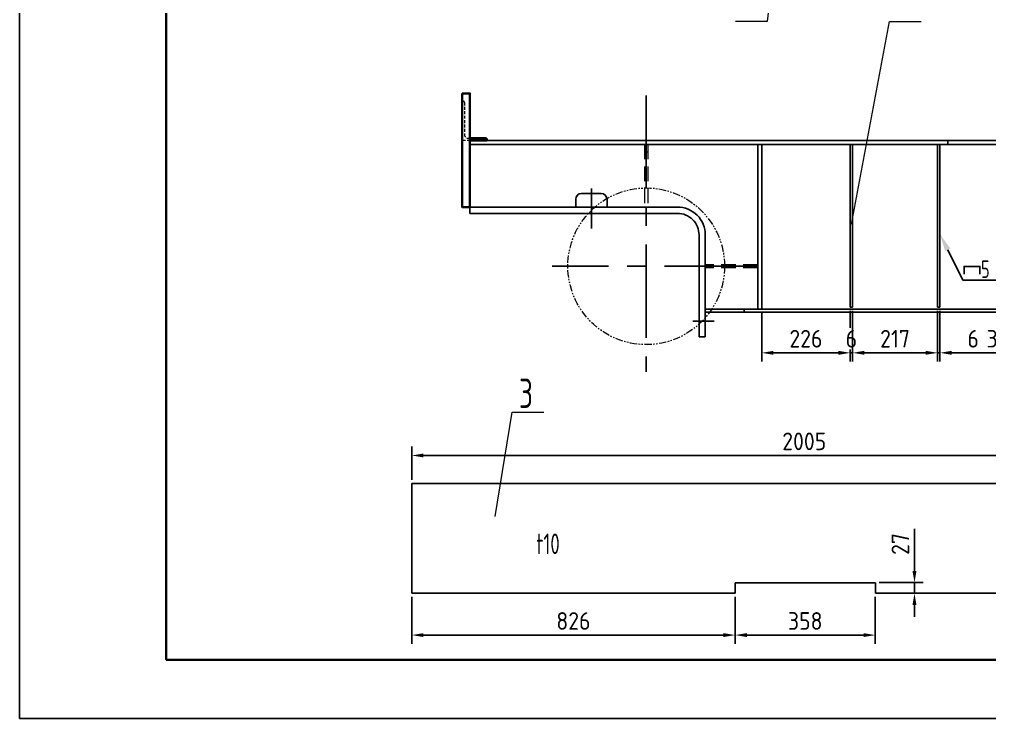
# Model space of a CAD drawing. Header units: millimetres. Extents: x 1747 to 2588, y -325 to 269.
# Drawn here: x 1746.7 to 1911.9, y -324.6 to -205.7 of the extents above; entities that cross this region are included whole.
import ezdxf
from ezdxf import colors
from ezdxf.entities.mleader import LeaderData, LeaderLine
from ezdxf.enums import TextEntityAlignment as Align
from ezdxf.math import Vec2, Vec3

# ---------------------------------------------------------------- set-up
doc = ezdxf.new("R2010")
doc.units = ezdxf.units.MM
for name, pattern in [('CENTER', [50.8, 31.75, -6.35, 6.35, -6.35]), ('DASHED', [0.75, 0.5, -0.25]), ('PHANTOM', [2.5, 1.25, -0.25, 0.25, -0.25, 0.25, -0.25])]:
    doc.linetypes.add(name, pattern=pattern)
for name, color, linetype, lineweight in [('1粗实线', 7, 'Continuous', 35), ('4虚线', 2, 'DASHED', 18), ('5双点画线', 4, 'PHANTOM', 18), ('6标注', 6, 'Continuous', 18)]:
    doc.layers.add(name, color=color, linetype=linetype, lineweight=lineweight)
doc.layers.add('2细实线', color=3, linetype='Continuous')
doc.layers.add('3中心线', color=1, linetype='CENTER')
doc.styles.get("Standard").update_dxf_attribs({"font": 'ISOCP.SHX', "bigfont": 'gbcbig.shx'})
doc.styles.add('wh_1', font='isocp.shx', dxfattribs={"bigfont": 'gbcbig.shx'})
doc.dimstyles.new('ISO-15', dxfattribs={"dimtxt": 3, "dimasz": 2, "dimexe": 1.5, "dimexo": 0.625, "dimgap": 0.9, "dimtad": 1, "dimlfac": 15, "dimdsep": 46, "dimtxsty": 'wh_1', "dimcen": 2.5, "dimadec": 0, "dimazin": 0, "dimtfac": 1, "dimtmove": 0, "dimatfit": 3, "dimfxl": 0.2, "dimtfill": 1, "dimarcsym": 0})

# ---------------------------------------------------------------- blocks, each defined once
blk = doc.blocks.new('WH_图框_A1')
at = {"layer": '1粗实线'}
for q in [(-806, 574), (0, 0)]:
    blk.add_line((-806, 0), q, dxfattribs=at)
at = {"layer": '2细实线'}
for p in [(-831, 584), (10, -10)]:
    blk.add_line(p, (-831, -10), dxfattribs=at)
blk = doc.blocks.new('*D276')
at = {"layer": '6标注', "color": 0, "lineweight": -2, "ltscale": 0.2, "transparency": 16777216}
for p, q in [((1873.12, -255.55), (1873.12, -263.88)), ((1888.19, -255.21), (1888.19, -263.88)), ((1875.12, -262.38), (1886.19, -262.38))]:
    blk.add_line(p, q, dxfattribs=at)
at = {"layer": '6标注', "color": 0, "ltscale": 0.2, "transparency": 16777216}
for points in [[(1875.12, -262.04), (1875.12, -262.71), (1873.12, -262.38)], [(1886.19, -262.04), (1886.19, -262.71), (1888.19, -262.38)]]:
    blk.add_solid(points, dxfattribs=at)
at = {"layer": 'Defpoints', "color": 0, "ltscale": 0.2, "transparency": 16777216}
for p in [(1873.12, -254.92), (1888.19, -254.59), (1888.19, -262.38)]:
    blk.add_point(p, dxfattribs=at)
at = {"layer": '6标注', "color": 0, "ltscale": 0.2, "transparency": 16777216, "insert": (1880.65, -259.98), "char_height": 3, "attachment_point": 5, "style": 'wh_1', "bg_fill": 3, "box_fill_scale": 1.1, "bg_fill_color": 256, "bg_fill_true_color": 13158600, "bg_fill_transparency": 0}
blk.add_mtext('226', dxfattribs=at)
blk = doc.blocks.new('*D277')
at = {"layer": '6标注', "color": 0, "lineweight": -2, "ltscale": 0.2, "transparency": 16777216}
for p, q in [((1888.19, -255.21), (1888.19, -263.88)), ((1888.59, -255.21), (1888.59, -263.88)), ((1886.19, -262.38), (1884.19, -262.38)), ((1888.19, -262.38), (1888.59, -262.38)), ((1890.59, -262.38), (1892.59, -262.38))]:
    blk.add_line(p, q, dxfattribs=at)
at = {"layer": '6标注', "color": 0, "ltscale": 0.2, "transparency": 16777216}
for points in [[(1886.19, -262.04), (1886.19, -262.71), (1888.19, -262.38)], [(1890.59, -262.04), (1890.59, -262.71), (1888.59, -262.38)]]:
    blk.add_solid(points, dxfattribs=at)
at = {"layer": 'Defpoints', "color": 0, "ltscale": 0.2, "transparency": 16777216}
for p in [(1888.19, -254.59), (1888.59, -254.59)]:
    blk.add_point(p, dxfattribs=at)
at = {"layer": '6标注', "color": 0, "ltscale": 0.2, "transparency": 16777216, "insert": (1888.39, -259.98), "char_height": 3, "attachment_point": 5, "style": 'wh_1', "bg_fill": 3, "box_fill_scale": 1.1, "bg_fill_color": 256, "bg_fill_true_color": 13158600, "bg_fill_transparency": 0}
blk.add_mtext('6', dxfattribs=at)
at = {"layer": 'Defpoints', "color": 0, "ltscale": 0.2, "transparency": 16777216}
blk.add_point((1888.59, -262.38), dxfattribs=at)
blk = doc.blocks.new('*D278')
at = {"layer": '6标注', "color": 0, "lineweight": -2, "ltscale": 0.2, "transparency": 16777216}
for p, q in [((1888.59, -255.21), (1888.59, -263.88)), ((1903.05, -255.21), (1903.05, -263.88)), ((1890.59, -262.38), (1901.05, -262.38))]:
    blk.add_line(p, q, dxfattribs=at)
at = {"layer": '6标注', "color": 0, "ltscale": 0.2, "transparency": 16777216}
for points in [[(1890.59, -262.04), (1890.59, -262.71), (1888.59, -262.38)], [(1901.05, -262.04), (1901.05, -262.71), (1903.05, -262.38)]]:
    blk.add_solid(points, dxfattribs=at)
at = {"layer": 'Defpoints', "color": 0, "ltscale": 0.2, "transparency": 16777216}
for p in [(1888.59, -254.59), (1903.05, -254.59), (1903.05, -262.38)]:
    blk.add_point(p, dxfattribs=at)
at = {"layer": '6标注', "color": 0, "ltscale": 0.2, "transparency": 16777216, "insert": (1895.82, -259.98), "char_height": 3, "attachment_point": 5, "style": 'wh_1', "bg_fill": 3, "box_fill_scale": 1.1, "bg_fill_color": 256, "bg_fill_true_color": 13158600, "bg_fill_transparency": 0}
blk.add_mtext('217', dxfattribs=at)
blk = doc.blocks.new('*D279')
at = {"layer": '6标注', "color": 0, "lineweight": -2, "ltscale": 0.2, "transparency": 16777216}
for p, q in [((1903.05, -255.21), (1903.05, -263.88)), ((1903.45, -255.21), (1903.45, -263.88)), ((1901.05, -262.38), (1899.05, -262.38)), ((1903.05, -262.38), (1903.45, -262.38)), ((1905.45, -262.38), (1910.78, -262.38))]:
    blk.add_line(p, q, dxfattribs=at)
at = {"layer": '6标注', "color": 0, "ltscale": 0.2, "transparency": 16777216}
for points in [[(1901.05, -262.04), (1901.05, -262.71), (1903.05, -262.38)], [(1905.45, -262.04), (1905.45, -262.71), (1903.45, -262.38)]]:
    blk.add_solid(points, dxfattribs=at)
at = {"layer": 'Defpoints', "color": 0, "ltscale": 0.2, "transparency": 16777216}
for p in [(1903.05, -254.59), (1903.45, -254.59), (1903.45, -262.38)]:
    blk.add_point(p, dxfattribs=at)
at = {"layer": '6标注', "color": 0, "ltscale": 0.2, "transparency": 16777216, "insert": (1909.12, -259.98), "char_height": 3, "attachment_point": 5, "style": 'wh_1', "bg_fill": 3, "box_fill_scale": 1.1, "bg_fill_color": 256, "bg_fill_true_color": 13158600, "bg_fill_transparency": 0}
blk.add_mtext('6', dxfattribs=at)
blk = doc.blocks.new('*D280')
at = {"layer": '6标注', "color": 0, "lineweight": -2, "ltscale": 0.2, "transparency": 16777216}
for p, q in [((1903.45, -255.21), (1903.45, -263.88)), ((1924.99, -255.21), (1924.99, -263.88)), ((1905.45, -262.38), (1922.99, -262.38))]:
    blk.add_line(p, q, dxfattribs=at)
at = {"layer": '6标注', "color": 0, "ltscale": 0.2, "transparency": 16777216}
for points in [[(1905.45, -262.04), (1905.45, -262.71), (1903.45, -262.38)], [(1922.99, -262.04), (1922.99, -262.71), (1924.99, -262.38)]]:
    blk.add_solid(points, dxfattribs=at)
at = {"layer": 'Defpoints', "color": 0, "ltscale": 0.2, "transparency": 16777216}
for p in [(1903.45, -254.59), (1924.99, -254.59), (1924.99, -262.38)]:
    blk.add_point(p, dxfattribs=at)
at = {"layer": '6标注', "color": 0, "ltscale": 0.2, "transparency": 16777216, "insert": (1914.22, -259.98), "char_height": 3, "attachment_point": 5, "style": 'wh_1', "bg_fill": 3, "box_fill_scale": 1.1, "bg_fill_color": 256, "bg_fill_true_color": 13158600, "bg_fill_transparency": 0}
blk.add_mtext('323', dxfattribs=at)
blk = doc.blocks.new('*D155')
at = {"layer": '6标注', "color": 0, "lineweight": -2, "ltscale": 0.2, "transparency": 16777216}
for p, q in [((1868.6, -303.91), (1868.6, -311.9)), ((1892.46, -303.91), (1892.46, -311.9)), ((1870.6, -310.4), (1890.46, -310.4))]:
    blk.add_line(p, q, dxfattribs=at)
at = {"layer": '6标注', "color": 0, "ltscale": 0.2, "transparency": 16777216}
for points in [[(1870.6, -310.07), (1870.6, -310.73), (1868.6, -310.4)], [(1890.46, -310.07), (1890.46, -310.73), (1892.46, -310.4)]]:
    blk.add_solid(points, dxfattribs=at)
at = {"layer": 'Defpoints', "color": 0, "ltscale": 0.2, "transparency": 16777216}
for p in [(1868.6, -303.28), (1892.46, -303.28), (1892.46, -310.4)]:
    blk.add_point(p, dxfattribs=at)
at = {"layer": '6标注', "color": 0, "ltscale": 0.2, "transparency": 16777216, "insert": (1880.53, -308), "char_height": 3, "attachment_point": 5, "style": 'wh_1', "bg_fill": 3, "box_fill_scale": 1.1, "bg_fill_color": 256, "bg_fill_true_color": 13158600, "bg_fill_transparency": 0}
blk.add_mtext('358', dxfattribs=at)
blk = doc.blocks.new('*D156')
at = {"layer": '6标注', "color": 0, "lineweight": -2, "ltscale": 0.2, "transparency": 16777216}
for p, q in [((1899.13, -299.48), (1899.13, -292.31)), ((1893.09, -301.48), (1900.63, -301.48)), ((1899.13, -303.28), (1899.13, -301.48)), ((1893.09, -303.28), (1900.63, -303.28)), ((1899.13, -305.28), (1899.13, -307.28))]:
    blk.add_line(p, q, dxfattribs=at)
at = {"layer": '6标注', "color": 0, "ltscale": 0.2, "transparency": 16777216}
for points in [[(1898.79, -299.48), (1899.46, -299.48), (1899.13, -301.48)], [(1898.79, -305.28), (1899.46, -305.28), (1899.13, -303.28)]]:
    blk.add_solid(points, dxfattribs=at)
at = {"layer": 'Defpoints', "color": 0, "ltscale": 0.2, "transparency": 16777216}
for p in [(1892.46, -301.48), (1892.46, -303.28), (1899.13, -303.28)]:
    blk.add_point(p, dxfattribs=at)
at = {"layer": '6标注', "color": 0, "ltscale": 0.2, "transparency": 16777216, "insert": (1896.73, -294.9), "char_height": 3, "attachment_point": 5, "rotation": 90, "style": 'wh_1', "bg_fill": 3, "box_fill_scale": 1.1, "bg_fill_color": 256, "bg_fill_true_color": 13158600, "bg_fill_transparency": 0}
blk.add_mtext('27', dxfattribs=at)
blk = doc.blocks.new('*D157')
at = {"layer": '6标注', "color": 0, "lineweight": -2, "ltscale": 0.2, "transparency": 16777216}
for p, q in [((1813.53, -283.99), (1813.53, -278.34)), ((1947.2, -283.99), (1947.2, -278.34)), ((1815.53, -279.84), (1945.2, -279.84))]:
    blk.add_line(p, q, dxfattribs=at)
at = {"layer": '6标注', "color": 0, "ltscale": 0.2, "transparency": 16777216}
for points in [[(1815.53, -279.51), (1815.53, -280.17), (1813.53, -279.84)], [(1945.2, -279.51), (1945.2, -280.17), (1947.2, -279.84)]]:
    blk.add_solid(points, dxfattribs=at)
at = {"layer": 'Defpoints', "color": 0, "ltscale": 0.2, "transparency": 16777216}
for p in [(1947.2, -279.84), (1813.53, -284.62), (1947.2, -284.62)]:
    blk.add_point(p, dxfattribs=at)
at = {"layer": '6标注', "color": 0, "ltscale": 0.2, "transparency": 16777216, "insert": (1880.36, -277.44), "char_height": 3, "attachment_point": 5, "style": 'wh_1', "bg_fill": 3, "box_fill_scale": 1.1, "bg_fill_color": 256, "bg_fill_true_color": 13158600, "bg_fill_transparency": 0}
blk.add_mtext('2005', dxfattribs=at)
blk = doc.blocks.new('*D158')
at = {"layer": '6标注', "color": 0, "lineweight": -2, "ltscale": 0.2, "transparency": 16777216}
for p, q in [((1813.53, -303.91), (1813.53, -311.9)), ((1868.6, -303.91), (1868.6, -311.9)), ((1866.6, -310.4), (1815.53, -310.4))]:
    blk.add_line(p, q, dxfattribs=at)
at = {"layer": '6标注', "color": 0, "ltscale": 0.2, "transparency": 16777216}
for points in [[(1815.53, -310.07), (1815.53, -310.73), (1813.53, -310.4)], [(1866.6, -310.07), (1866.6, -310.73), (1868.6, -310.4)]]:
    blk.add_solid(points, dxfattribs=at)
at = {"layer": 'Defpoints', "color": 0, "ltscale": 0.2, "transparency": 16777216}
for p in [(1813.53, -303.28), (1868.6, -303.28), (1813.53, -310.4)]:
    blk.add_point(p, dxfattribs=at)
at = {"layer": '6标注', "color": 0, "ltscale": 0.2, "transparency": 16777216, "insert": (1841.06, -308), "char_height": 3, "attachment_point": 5, "style": 'wh_1', "bg_fill": 3, "box_fill_scale": 1.1, "bg_fill_color": 256, "bg_fill_true_color": 13158600, "bg_fill_transparency": 0}
blk.add_mtext('826', dxfattribs=at)

msp = doc.modelspace()

# ---------------------------------------------------------------- linework, layer by layer
for p, q in [((1823.45298, -226.25624), (2047.45298, -226.25624)), ((1823.45298, -237.58957), (1823.45298, -226.25624)), ((1823.45298, -237.58957), (1823.45298, -226.25624)), ((1823.45298, -226.92291), (2047.45298, -226.92291)), ((1872.45298, -226.92291), (1872.45298, -254.92291)), ((1873.11965, -226.92291), (1873.11965, -254.92291)), ((1842.45298, -235.25624), (1845.78632, -235.25624)), ((1858.78612, -237.58957), (1823.45298, -237.58957)), ((1823.45298, -237.58957), (1823.45298, -238.65624)), ((1841.45299, -237.58957), (1841.45298, -236.25624)), ((1846.78632, -236.25624), (1846.78631, -237.58957)), ((1853.71965, -237.58957), (1853.18632, -237.58957)), ((1823.45298, -238.65624), (1858.78632, -238.65624)), ((1862.45298, -242.32291), (1862.45298, -259.65624)), ((1863.51965, -259.65624), (1863.51965, -242.32421)), ((1863.51965, -254.92291), (2020.05299, -254.92291)), ((1863.51965, -255.45624), (2020.05299, -255.45624)), ((1888.18632, -254.58957), (1888.58632, -254.58957)), ((1903.05298, -254.58957), (1903.45298, -254.58957)), ((1862.45298, -259.65624), (1863.51965, -259.65624))]:
    msp.add_line(p, q)
at = {"ltscale": 0.2}
for p, q in [((1904.78632, -226.25624), (1904.78632, -226.92291)), ((1888.18632, -226.92291), (1888.18632, -254.58957)), ((1888.58632, -226.92291), (1888.58632, -254.58957)), ((1903.05298, -226.92291), (1903.05298, -254.58957)), ((1903.45298, -226.92291), (1903.45298, -254.58957)), ((1870.11965, -255.45624), (1870.11965, -254.92291))]:
    msp.add_line(p, q, dxfattribs=at)
at = {"color": 7, "linetype": 'Continuous'}
for p, q in [((1813.5305, -284.61729), (1947.19716, -284.61729)), ((1813.5305, -303.28395), (1813.5305, -284.61729)), ((1892.46383, -301.48395), (1868.59716, -301.48395)), ((1868.59716, -301.48395), (1868.59716, -303.28395)), ((1892.46383, -303.28395), (1892.46383, -301.48395)), ((1868.59716, -303.28395), (1813.5305, -303.28395)), ((1947.19716, -303.28395), (1892.46383, -303.28395))]:
    msp.add_line(p, q, dxfattribs=at)
at = {"ltscale": 0.2, "flags": 128}
msp.add_lwpolyline([(1907.56385, -248.99014), (1907.56385, -247.66976), (1910.26691, -247.66976), (1910.26691, -248.99014)], dxfattribs=at)
for centre, radius, start, end in [((1842.45298, -236.25624), 1, 90, 180), ((1845.78632, -236.25624), 1, 0, 90), ((1858.78632, -242.32291), 4.73333, 359.9999989, 89.9999999), ((1858.78632, -242.32291), 3.66667, 359.9999989, 89.9999999)]:
    msp.add_arc(centre, radius, start, end)
at = {"layer": '1粗实线'}
for p, q in [((1823.45298, -225.85624), (1826.11965, -225.85624)), ((1826.31965, -226.25624), (1823.45298, -226.25624)), ((1826.31965, -226.05624), (1826.31965, -226.25624))]:
    msp.add_line(p, q, dxfattribs=at)
msp.add_lwpolyline([(1822.11965, -218.25624), (1823.45298, -218.25624), (1823.45298, -237.58957), (1822.11965, -237.58957)], close=True, dxfattribs=at)
msp.add_arc((1826.11965, -226.05624), 0.2, 0, 90, dxfattribs=at)
at = {"layer": '3中心线', "ltscale": 0.5}
for p, q in [((1853.45298, -218.57378), (1853.45298, -265.58729)), ((1872.45298, -247.65624), (1837.4377, -247.65624))]:
    msp.add_line(p, q, dxfattribs=at)
at = {"layer": '3中心线'}
for p, q in [((1844.11965, -234.414), (1844.11965, -241.22161)), ((1861.40312, -256.9896), (1865.03154, -256.9896))]:
    msp.add_line(p, q, dxfattribs=at)
at = {"layer": '4虚线'}
for p, q in [((1822.11965, -219.58957), (1822.31965, -219.58957)), ((1822.11965, -226.25624), (1822.11965, -219.58957)), ((1822.51965, -219.78957), (1822.51965, -225.25624)), ((1823.45298, -226.25624), (1822.11965, -226.25624)), ((1823.11965, -225.85624), (1823.45298, -225.85624))]:
    msp.add_line(p, q, dxfattribs=at)
at = {"layer": '4虚线', "ltscale": 5}
for p, q in [((1853.18632, -226.92291), (1853.18632, -237.58957)), ((1853.71965, -226.92291), (1853.71965, -237.58957)), ((1853.71965, -228.25624), (1853.18632, -228.25624)), ((1872.45298, -247.38958), (1863.51965, -247.38958)), ((1871.11965, -247.92291), (1871.11965, -247.38958)), ((1872.45298, -247.92291), (1863.51965, -247.92291))]:
    msp.add_line(p, q, dxfattribs=at)
at = {"layer": '4虚线'}
for centre, radius, start, end in [((1822.31965, -219.78957), 0.2, 0, 90), ((1823.11965, -225.25624), 0.6, 180, 270)]:
    msp.add_arc(centre, radius, start, end, dxfattribs=at)
at = {"layer": '5双点画线', "linetype": 'PHANTOM'}
msp.add_circle((1853.45298, -247.65624), 13.33333, dxfattribs=at)
at = {"layer": '6标注', "ltscale": 0.2, "flags": 128}
for points in [[(1879.17435, -161.92498), (1874.06054, -206.00623), (1868.67989, -206.00623)], [(1888.38387, -240.48319), (1894.88288, -206.00623), (1900.26353, -206.00623)], [(1827.76703, -290.24181), (1830.66172, -272.46997), (1836.04237, -272.46997)]]:
    msp.add_lwpolyline(points, dxfattribs=at)

# ---------------------------------------------------------------- block references
at = {"layer": '2细实线', "lineweight": 0}
msp.add_blockref('WH_图框_A1', (2577.74535, -314.60487), dxfattribs=at)

# ---------------------------------------------------------------- texts
at = {"layer": '6标注', "ltscale": 0.2, "style": 'wh_1', "width": 0.75}
msp.add_text('5', height=3, dxfattribs=at).set_placement((1910.45158, -249.66083))
for s, height, p in [('3', 5, (1832.99613, -271.76634)), ('t10', 3.5, (1836.74393, -296.62927))]:
    msp.add_text(s, height=height, dxfattribs=at).set_placement(p, align=Align.CENTER)

# ---------------------------------------------------------------- leaders
at = {"layer": '6标注', "ltscale": 0.2}
ml = msp.add_multileader_mtext('Standard', dxfattribs=at)
ml.set_content('')
ml.set_leader_properties()
ml.build(insert=Vec2(0, 0))
ml.multileader.update_dxf_attribs({"text_right_attachment_type": 6, "dogleg_length": 0, "arrow_head_size": 3})
ctx = ml.context
ctx.base_point, ctx.char_height, ctx.arrow_head_size, ctx.landing_gap_size, ctx.plane_origin = Vec3(1917.07943, -250.02391), 0.18, 3, 0.09, Vec3(1903.7151, -233.74823)
ctx.right_attachment = 6
notes = []
notes.append((ctx, [(0, (1, 1, 0), (1917.07943, -250.02391), (1, 0), 0, [(0, [(1903.45298, -242.16523), (1907.3771, -250.02391)], 0, [])])]))
ctx.mtext, ml.multileader.dxf.content_type = None, 0
for ctx, leaders in notes:
    for number, flags, end, landing, length, lines in leaders:
        leader = LeaderData()
        leader.index, (leader.has_last_leader_line, leader.has_dogleg_vector, leader.attachment_direction) = number, flags
        leader.last_leader_point, leader.dogleg_vector, leader.dogleg_length = Vec3(end), Vec3(landing), length
        for number, points, colour, breaks in lines:
            line = LeaderLine()
            line.index, line.vertices, line.color, line.breaks = number, Vec3.list(points), colors.encode_raw_color(colour), breaks
            leader.lines.append(line)
        ctx.leaders.append(leader)

# ---------------------------------------------------------------- next in the draw order: dimensions: what is measured, and where the dimension line sits
for base, p1, p2, picture, middle in [((1888.18632, -262.37581), (1873.11965, -254.92291), (1888.18632, -254.58957), '*D276', (1880.65298, -259.97551)), ((1947.19716, -279.83921), (1813.5305, -284.61729), (1947.19716, -284.61729), '*D157', (1880.36383, -277.43891)), ((1892.46383, -310.4008), (1868.59716, -303.28395), (1892.46383, -303.28395), '*D155', (1880.5305, -308.0008))]:
    dim = msp.add_linear_dim(base=base, p1=p1, p2=p2, dimstyle='ISO-15', dxfattribs=at)
    dim.commit()
    dim.dimension.update_dxf_attribs({"geometry": picture, "text_midpoint": middle})

# ---------------------------------------------------------------- next in the draw order: dimensions: what is measured, and where the dimension line sits
dim = msp.add_linear_dim(base=(1888.58632, -262.37581), p1=(1888.18632, -254.58957), p2=(1888.58632, -254.58957), dimstyle='ISO-15', dxfattribs=at)
dim.commit()
dim.dimension.update_dxf_attribs({"geometry": '*D277', "text_midpoint": (1888.38632, -262.37581), "dimtype": 160})
dim = msp.add_linear_dim(base=(1899.12694, -303.28395), p1=(1892.46383, -301.48395), p2=(1892.46383, -303.28395), angle=90, dimstyle='ISO-15', dxfattribs=at)
dim.commit()
dim.dimension.update_dxf_attribs({"geometry": '*D156', "text_midpoint": (1899.12694, -294.89586), "dimtype": 160})
dim = msp.add_linear_dim(base=(1813.5305, -310.4008), p1=(1868.59716, -303.28395), p2=(1813.5305, -303.28395), dimstyle='ISO-15', dxfattribs=at)
dim.commit()
dim.dimension.update_dxf_attribs({"geometry": '*D158', "text_midpoint": (1841.06383, -308.0005)})

# ---------------------------------------------------------------- next in the draw order: dimensions: what is measured, and where the dimension line sits
dim = msp.add_linear_dim(base=(1903.05298, -262.37581), p1=(1888.58632, -254.58957), p2=(1903.05298, -254.58957), dimstyle='ISO-15', dxfattribs=at)
dim.commit()
dim.dimension.update_dxf_attribs({"geometry": '*D278', "text_midpoint": (1895.81965, -259.97551)})

# ---------------------------------------------------------------- next in the draw order: dimensions: what is measured, and where the dimension line sits
dim = msp.add_linear_dim(base=(1903.45298, -262.37581), p1=(1903.05298, -254.58957), p2=(1903.45298, -254.58957), dimstyle='ISO-15', dxfattribs=at)
dim.commit()
dim.dimension.update_dxf_attribs({"geometry": '*D279', "text_midpoint": (1909.11716, -259.97581)})

# ---------------------------------------------------------------- next in the draw order: dimensions: what is measured, and where the dimension line sits
dim = msp.add_linear_dim(base=(1924.98632, -262.37581), p1=(1903.45298, -254.58957), p2=(1924.98632, -254.58957), dimstyle='ISO-15', dxfattribs=at)
dim.commit()
dim.dimension.update_dxf_attribs({"geometry": '*D280', "text_midpoint": (1914.21965, -259.97551)})

doc.saveas('drawing.dxf')
